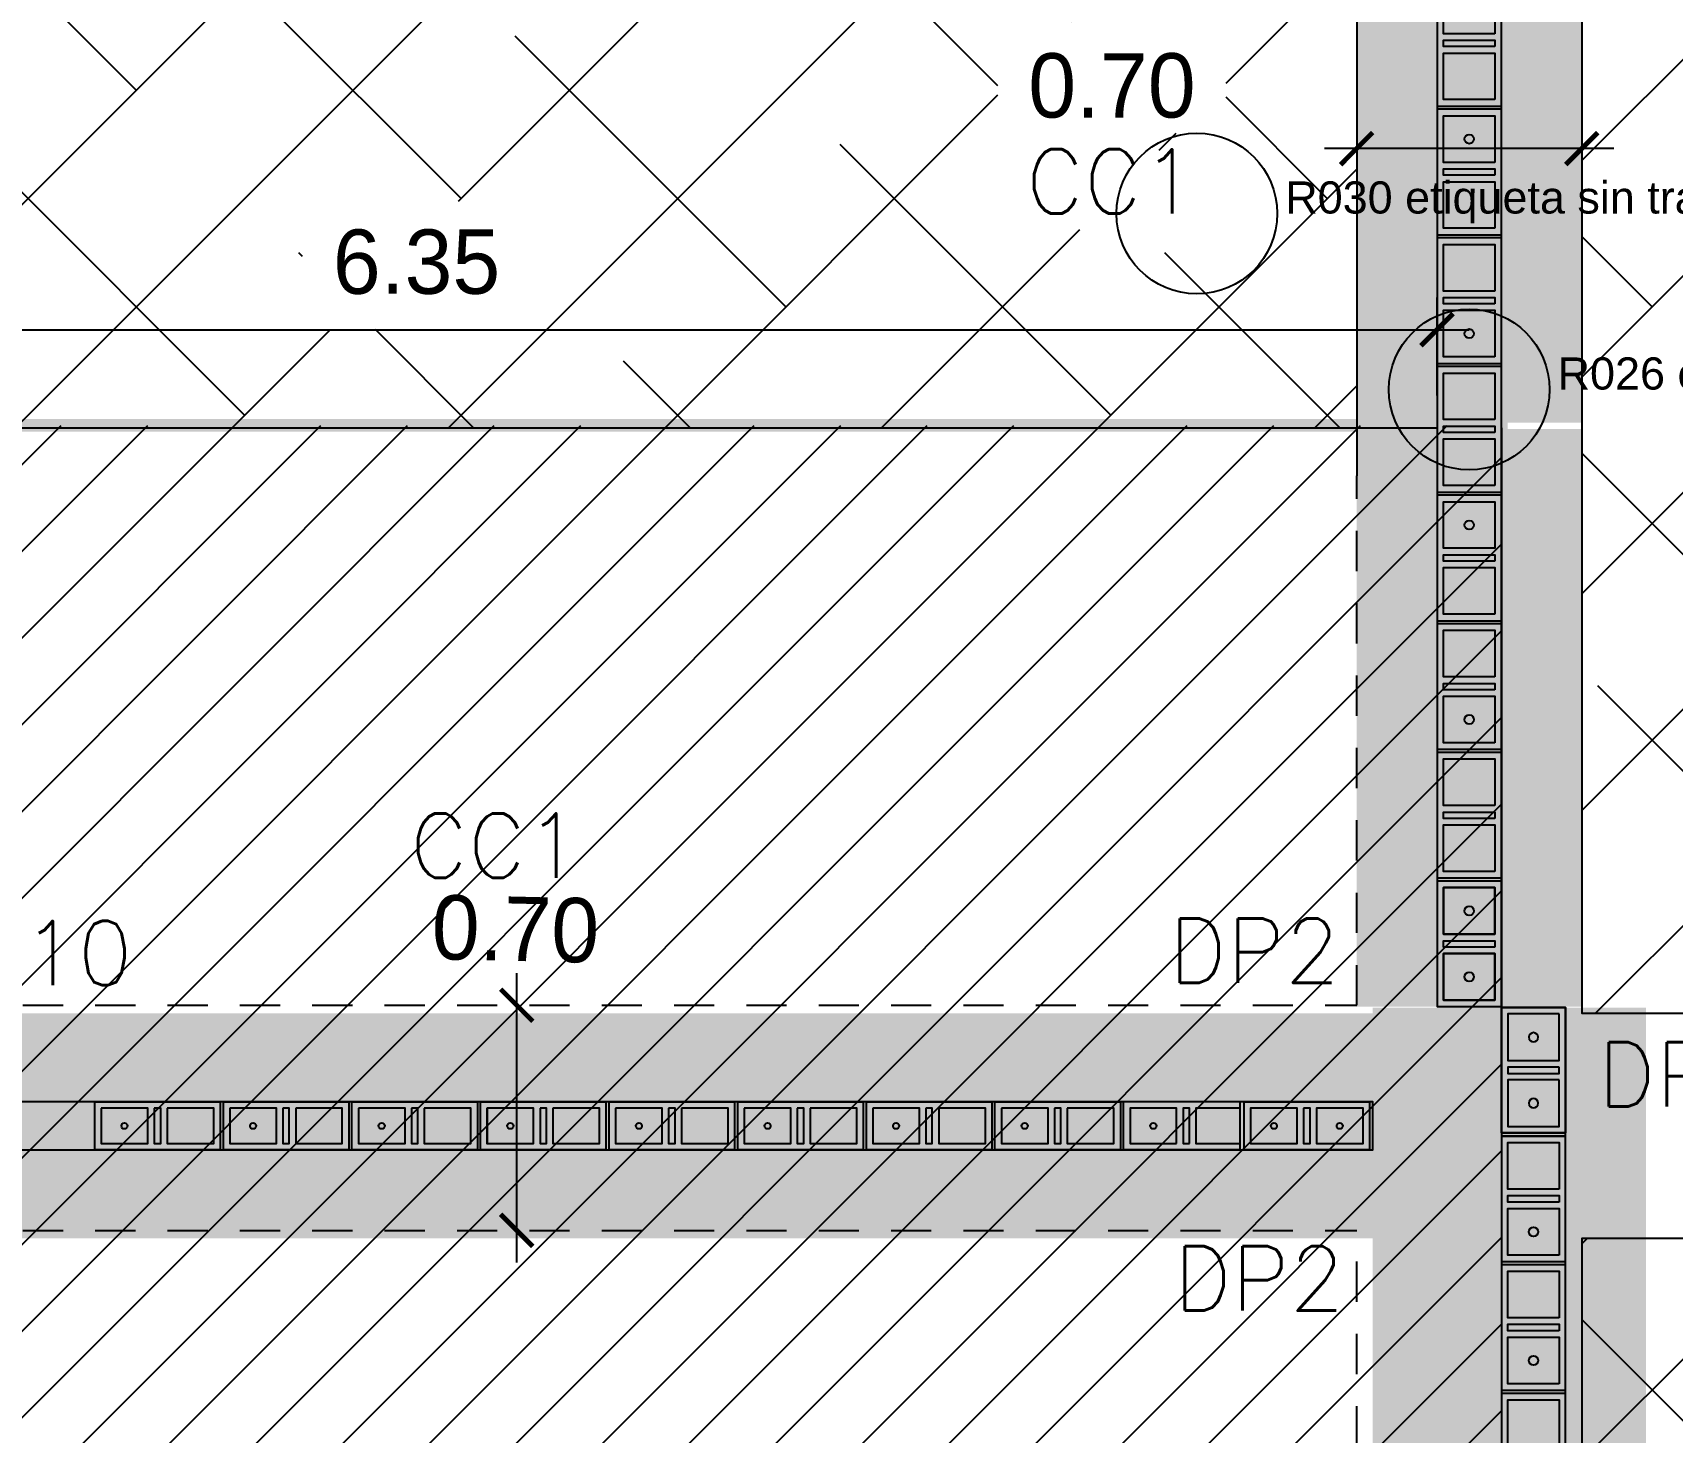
# Model space of a CAD drawing. Header units: metres. Extents: x -33.7 to 13.3, y -17.6 to 9.2.
# Drawn here: x -2.68 to 2.42, y 0.21 to 4.56 of the extents above; entities that cross this region are included whole.
import ezdxf
from ezdxf.enums import TextEntityAlignment as Align
from ezdxf.xclip import XClip

# ---------------------------------------------------------------- set-up
doc = ezdxf.new("R2010")
doc.units = ezdxf.units.M
doc.header["$XCLIPFRAME"] = 2
doc.linetypes.add('HIDDEN', pattern=[0.375, 0.25, -0.125])
for name, color, linetype in [('00', 8, 'Continuous'), ('COTAS', 1, 'Continuous'), ('Pin DP1 en Muro de 15cm', 3, 'Continuous'), ('Pin DP1 en Muro de 20cm', 3, 'Continuous'), ('Pin DP2 en Muro de 15cm', 31, 'Continuous'), ('Pin DP2 en Muro de 20cm', 32, 'Continuous'), ('REVISION', 1, 'Continuous'), ('S-cotas 001', 1, 'Continuous'), ('Zapata Z8 de 6.55 x 7.10 x 0.45 m', 34, 'Continuous')]:
    doc.layers.add(name, color=color, linetype=linetype)
for name, color, linetype, transparency in [('Cimiento corrido CC1 de 0.70 x 0.25 m', 2, 'Continuous', 0.5), ('Cimiento corrido CC1 de 0.70 x 0.25 m (dentro de zapata)', 52, 'Continuous', 0.5), ('SOT Muro de 15cm', 1, 'Continuous', 0.5), ('SOT Muro de 20cm', 1, 'Continuous', 0.5)]:
    doc.layers.add(name, color=color, linetype=linetype, transparency=transparency)
doc.styles.add('ROMANS', font='romans')
doc.styles.add('ROTULOS', font='GOTHIC.TTF')
doc.styles.get("Standard").update_dxf_attribs({"font": 'arial.ttf'})
doc.dimstyles.new('DIM_100_2', dxfattribs={"dimtxt": 0.2, "dimasz": 0.1, "dimexe": 0.1, "dimexo": 0.1, "dimgap": 0.15, "dimtad": 1, "dimdsep": 46, "dimtxsty": 'ROTULOS', "dimblk": 'ARCHTICK', "dimcen": 0.1, "dimdle": 0.1, "dimaunit": 1, "dimadec": 3, "dimazin": 3, "dimtfac": 1, "dimtix": 1, "dimtmove": 2, "dimatfit": 3, "dimldrblk": 'FLECHA', "dimfxl": 0.25, "dimtvp": 1, "dimtolj": 1, "dimlwd": -1, "dimlwe": -1})

# ---------------------------------------------------------------- blocks, each defined once
blk = doc.blocks.new('*U271')
for points in [[(-0.075, 0.4), (0.075, 0.4), (0.075, 0.01), (-0.075, 0.01)], [(0.055, 0.38), (-0.055, 0.38), (-0.055, 0.235), (0.055, 0.235)], [(0.055, 0.215), (-0.055, 0.215), (-0.055, 0.195), (0.055, 0.195)], [(0.055, 0.175), (-0.055, 0.175), (-0.055, 0.03), (0.055, 0.03)]]:
    blk.add_lwpolyline(points, close=True)
at = {"color": 251}
blk.add_lwpolyline([(-0.075, 0), (0.075, 0)], dxfattribs=at)
at = {"color": 3}
blk.add_circle((0, 0.3075), 0.00953, dxfattribs=at)
blk = doc.blocks.new('*U302')
for points in [[(-0.075, 0.4), (0.075, 0.4), (0.075, 0.01), (-0.075, 0.01)], [(0.055, 0.38), (-0.055, 0.38), (-0.055, 0.235), (0.055, 0.235)], [(0.055, 0.215), (-0.055, 0.215), (-0.055, 0.195), (0.055, 0.195)], [(0.055, 0.175), (-0.055, 0.175), (-0.055, 0.03), (0.055, 0.03)]]:
    blk.add_lwpolyline(points, close=True)
at = {"color": 251}
blk.add_lwpolyline([(-0.075, 0), (0.075, 0)], dxfattribs=at)
at = {"color": 3}
blk.add_circle((0, 0.3075), 0.00953, dxfattribs=at)
blk = doc.blocks.new('*U303')
for points in [[(-0.075, 0.4), (0.075, 0.4), (0.075, 0.01), (-0.075, 0.01)], [(0.055, 0.38), (-0.055, 0.38), (-0.055, 0.235), (0.055, 0.235)], [(0.055, 0.215), (-0.055, 0.215), (-0.055, 0.195), (0.055, 0.195)], [(0.055, 0.175), (-0.055, 0.175), (-0.055, 0.03), (0.055, 0.03)]]:
    blk.add_lwpolyline(points, close=True)
at = {"color": 251}
blk.add_lwpolyline([(-0.075, 0), (0.075, 0)], dxfattribs=at)
at = {"color": 3}
blk.add_circle((0, 0.3075), 0.00953, dxfattribs=at)
blk = doc.blocks.new('*U304')
for points in [[(-0.075, 0.4), (0.075, 0.4), (0.075, 0.01), (-0.075, 0.01)], [(0.055, 0.38), (-0.055, 0.38), (-0.055, 0.235), (0.055, 0.235)], [(0.055, 0.215), (-0.055, 0.215), (-0.055, 0.195), (0.055, 0.195)], [(0.055, 0.175), (-0.055, 0.175), (-0.055, 0.03), (0.055, 0.03)]]:
    blk.add_lwpolyline(points, close=True)
at = {"color": 251}
blk.add_lwpolyline([(-0.075, 0), (0.075, 0)], dxfattribs=at)
at = {"color": 3}
blk.add_circle((0, 0.3075), 0.00953, dxfattribs=at)
blk = doc.blocks.new('*U305')
for points in [[(-0.075, 0.4), (0.075, 0.4), (0.075, 0.01), (-0.075, 0.01)], [(0.055, 0.38), (-0.055, 0.38), (-0.055, 0.235), (0.055, 0.235)], [(0.055, 0.215), (-0.055, 0.215), (-0.055, 0.195), (0.055, 0.195)], [(0.055, 0.175), (-0.055, 0.175), (-0.055, 0.03), (0.055, 0.03)]]:
    blk.add_lwpolyline(points, close=True)
at = {"color": 251}
blk.add_lwpolyline([(-0.075, 0), (0.075, 0)], dxfattribs=at)
at = {"color": 3}
blk.add_circle((0, 0.3075), 0.00953, dxfattribs=at)
blk = doc.blocks.new('*U306')
for points in [[(-0.075, 0.4), (0.075, 0.4), (0.075, 0.01), (-0.075, 0.01)], [(0.055, 0.38), (-0.055, 0.38), (-0.055, 0.235), (0.055, 0.235)], [(0.055, 0.215), (-0.055, 0.215), (-0.055, 0.195), (0.055, 0.195)], [(0.055, 0.175), (-0.055, 0.175), (-0.055, 0.03), (0.055, 0.03)]]:
    blk.add_lwpolyline(points, close=True)
at = {"color": 251}
blk.add_lwpolyline([(-0.075, 0), (0.075, 0)], dxfattribs=at)
at = {"color": 3}
blk.add_circle((0, 0.3075), 0.00953, dxfattribs=at)
blk = doc.blocks.new('*U307')
for points in [[(-0.075, 0.4), (0.075, 0.4), (0.075, 0.01), (-0.075, 0.01)], [(0.055, 0.38), (-0.055, 0.38), (-0.055, 0.235), (0.055, 0.235)], [(0.055, 0.215), (-0.055, 0.215), (-0.055, 0.195), (0.055, 0.195)], [(0.055, 0.175), (-0.055, 0.175), (-0.055, 0.03), (0.055, 0.03)]]:
    blk.add_lwpolyline(points, close=True)
at = {"color": 251}
blk.add_lwpolyline([(-0.075, 0), (0.075, 0)], dxfattribs=at)
at = {"color": 3}
blk.add_circle((0, 0.3075), 0.00953, dxfattribs=at)
blk = doc.blocks.new('*U308')
for points in [[(-0.075, 0.4), (0.075, 0.4), (0.075, 0.01), (-0.075, 0.01)], [(0.055, 0.38), (-0.055, 0.38), (-0.055, 0.235), (0.055, 0.235)], [(0.055, 0.215), (-0.055, 0.215), (-0.055, 0.195), (0.055, 0.195)], [(0.055, 0.175), (-0.055, 0.175), (-0.055, 0.03), (0.055, 0.03)]]:
    blk.add_lwpolyline(points, close=True)
at = {"color": 251}
blk.add_lwpolyline([(-0.075, 0), (0.075, 0)], dxfattribs=at)
at = {"color": 3}
blk.add_circle((0, 0.3075), 0.00953, dxfattribs=at)
blk = doc.blocks.new('*U309')
for points in [[(-0.075, 0.4), (0.075, 0.4), (0.075, 0.01), (-0.075, 0.01)], [(0.055, 0.38), (-0.055, 0.38), (-0.055, 0.235), (0.055, 0.235)], [(0.055, 0.215), (-0.055, 0.215), (-0.055, 0.195), (0.055, 0.195)], [(0.055, 0.175), (-0.055, 0.175), (-0.055, 0.03), (0.055, 0.03)]]:
    blk.add_lwpolyline(points, close=True)
at = {"color": 251}
blk.add_lwpolyline([(-0.075, 0), (0.075, 0)], dxfattribs=at)
at = {"color": 3}
for centre in [(0, 0.3075), (0, 0.1025)]:
    blk.add_circle(centre, 0.00953, dxfattribs=at)
blk = doc.blocks.new('*U310')
for points in [[(-0.075, 0.4), (0.075, 0.4), (0.075, 0.01), (-0.075, 0.01)], [(0.055, 0.38), (-0.055, 0.38), (-0.055, 0.235), (0.055, 0.235)], [(0.055, 0.215), (-0.055, 0.215), (-0.055, 0.195), (0.055, 0.195)], [(0.055, 0.175), (-0.055, 0.175), (-0.055, 0.03), (0.055, 0.03)]]:
    blk.add_lwpolyline(points, close=True)
at = {"color": 251}
blk.add_lwpolyline([(-0.075, 0), (0.075, 0)], dxfattribs=at)
at = {"color": 3}
blk.add_circle((0, 0.1025), 0.00953, dxfattribs=at)
blk = doc.blocks.new('_ArchTick')
at = {"color": 0, "linetype": 'ByBlock', "lineweight": -2, "const_width": 0.15}
blk.add_lwpolyline([(-0.5, -0.5), (0.5, 0.5)], dxfattribs=at)
blk = doc.blocks.new('*D436')
at = {"layer": 'COTAS'}
for p, q in [((1.439, 4.2971), (1.439, 4.2971)), ((2.139, 4.2971), (2.139, 4.2971)), ((2.239, 4.1971), (1.339, 4.1971))]:
    blk.add_line(p, q, dxfattribs=at)
at = {"layer": 'Defpoints', "color": 0}
for p in [(1.439, 4.1971), (1.439, 4.1971), (2.139, 4.1971)]:
    blk.add_point(p, dxfattribs=at)
at = {"layer": 'COTAS', "linetype": 'ByBlock', "xscale": 0.1, "yscale": 0.1, "zscale": 0.1}
for p, rotation in [((1.439, 4.1971), 180.0000002644913), ((2.139, 4.1971), 2.644913779798768e-07)]:
    blk.add_blockref('_ArchTick', p, dxfattribs=dict(at, rotation=rotation))
at = {"layer": 'COTAS', "color": 1, "insert": (0.6778, 4.3921), "char_height": 0.2, "attachment_point": 5, "rotation": 0, "style": 'ROTULOS'}
blk.add_mtext('\\A1;0.70', dxfattribs=at)
blk = doc.blocks.new('FLECHA')
h = blk.add_hatch(color=256)
edge = h.paths.add_edge_path()
edge.add_line((-0.76, -0.716), (-0.346, 0))
edge.add_line((-0.346, 0), (-0.76, 0.716))
edge.add_arc((-0.63, 0.791), 0.15, 30, 210, ccw=False)
edge.add_line((-0.5, 0.866), (0, 0))
edge.add_line((0, 0), (-0.5, -0.866))
edge.add_arc((-0.63, -0.791), 0.15, 150, 330, ccw=False)
blk.add_line((-0.346, 0), (-1.83, 0))
blk.add_lwpolyline([(-0.76, -0.716), (-0.346, 0), (-0.76, 0.716, -1), (-0.5, 0.866), (0, 0), (-0.5, -0.866, -1)], format="xyb", close=True)
blk = doc.blocks.new('*D437')
at = {"layer": 'Defpoints', "color": 0}
for p in [(-1.1735, 1.5334), (-1.1735, 1.5334), (-1.1735, 0.8334)]:
    blk.add_point(p, dxfattribs=at)
at = {"layer": 'S-cotas 001'}
for p, q in [((-1.1735, 0.7334), (-1.1735, 1.6334)), ((-1.0735, 1.5334), (-1.0735, 1.5334)), ((-1.0735, 0.8334), (-1.0735, 0.8334))]:
    blk.add_line(p, q, dxfattribs=at)
at = {"layer": 'S-cotas 001', "linetype": 'ByBlock', "xscale": 0.1, "yscale": 0.1, "zscale": 0.1}
for p, rotation in [((-1.1735, 1.5334), 90), ((-1.1735, 0.8334), 270)]:
    blk.add_blockref('_ArchTick', p, dxfattribs=dict(at, rotation=rotation))
at = {"layer": 'S-cotas 001', "color": 1, "insert": (-1.1774, 1.7698), "char_height": 0.2, "attachment_point": 5, "rotation": 358.7095, "style": 'ROTULOS'}
blk.add_mtext('\\A1;0.70', dxfattribs=at)
blk = doc.blocks.new('*D446')
at = {"layer": 'COTAS'}
for p, q in [((-4.6593, 3.4291), (-4.6593, 3.734)), ((1.689, 3.4291), (1.689, 3.734)), ((-4.7593, 3.634), (1.789, 3.634))]:
    blk.add_line(p, q, dxfattribs=at)
at = {"layer": 'Defpoints', "color": 0}
for p in [(1.689, 3.634), (-4.6593, 3.3291), (1.689, 3.3291)]:
    blk.add_point(p, dxfattribs=at)
at = {"layer": 'COTAS', "linetype": 'ByBlock', "xscale": 0.1, "yscale": 0.1, "zscale": 0.1}
for p, rotation in [((-4.6593, 3.634), 179.9999997109854), ((1.689, 3.634), 359.9999997109854)]:
    blk.add_blockref('_ArchTick', p, dxfattribs=dict(at, rotation=rotation))
at = {"layer": 'COTAS', "color": 1, "insert": (-1.4852, 3.8441), "char_height": 0.2, "attachment_point": 5, "rotation": 360, "style": 'ROTULOS'}
blk.add_mtext('\\A1;6.35', dxfattribs=at)
blk = doc.blocks.new('*U471')
at = {"color": 251}
blk.add_lwpolyline([(135.5512, -9.5275), (135.7512, -9.5275)], dxfattribs=at)
for points in [[(135.5512, -9.9275), (135.7512, -9.9275), (135.7512, -9.5375), (135.5512, -9.5375)], [(135.7312, -9.7025), (135.5712, -9.7025), (135.5712, -9.5575), (135.7312, -9.5575)], [(135.7312, -9.7425), (135.5712, -9.7425), (135.5712, -9.7225), (135.7312, -9.7225)], [(135.7312, -9.9075), (135.5712, -9.9075), (135.5712, -9.7625), (135.7312, -9.7625)]]:
    blk.add_lwpolyline(points, close=True)
at = {"color": 3}
for centre in [(135.6512, -9.63), (135.6512, -9.835)]:
    blk.add_circle(centre, 0.0144, dxfattribs=at)
blk = doc.blocks.new('*U473')
at = {"color": 251}
blk.add_lwpolyline([(135.5512, -9.5275), (135.7512, -9.5275)], dxfattribs=at)
for points in [[(135.5512, -9.9275), (135.7512, -9.9275), (135.7512, -9.5375), (135.5512, -9.5375)], [(135.7312, -9.7025), (135.5712, -9.7025), (135.5712, -9.5575), (135.7312, -9.5575)], [(135.7312, -9.7425), (135.5712, -9.7425), (135.5712, -9.7225), (135.7312, -9.7225)], [(135.7312, -9.9075), (135.5712, -9.9075), (135.5712, -9.7625), (135.7312, -9.7625)]]:
    blk.add_lwpolyline(points, close=True)
at = {"color": 3}
for centre in [(135.6512, -9.63), (135.6512, -9.835)]:
    blk.add_circle(centre, 0.0144, dxfattribs=at)
blk = doc.blocks.new('*U474')
at = {"color": 251}
blk.add_lwpolyline([(135.5512, -9.5275), (135.7512, -9.5275)], dxfattribs=at)
for points in [[(135.5512, -9.9275), (135.7512, -9.9275), (135.7512, -9.5375), (135.5512, -9.5375)], [(135.7312, -9.7025), (135.5712, -9.7025), (135.5712, -9.5575), (135.7312, -9.5575)], [(135.7312, -9.7425), (135.5712, -9.7425), (135.5712, -9.7225), (135.7312, -9.7225)], [(135.7312, -9.9075), (135.5712, -9.9075), (135.5712, -9.7625), (135.7312, -9.7625)]]:
    blk.add_lwpolyline(points, close=True)
blk = doc.blocks.new('*U475')
at = {"color": 251}
blk.add_lwpolyline([(135.5512, -9.5275), (135.7512, -9.5275)], dxfattribs=at)
for points in [[(135.5512, -9.9275), (135.7512, -9.9275), (135.7512, -9.5375), (135.5512, -9.5375)], [(135.7312, -9.7025), (135.5712, -9.7025), (135.5712, -9.5575), (135.7312, -9.5575)], [(135.7312, -9.7425), (135.5712, -9.7425), (135.5712, -9.7225), (135.7312, -9.7225)], [(135.7312, -9.9075), (135.5712, -9.9075), (135.5712, -9.7625), (135.7312, -9.7625)]]:
    blk.add_lwpolyline(points, close=True)
at = {"color": 3}
blk.add_circle((135.6512, -9.835), 0.0144, dxfattribs=at)
blk = doc.blocks.new('*U476')
at = {"color": 251}
blk.add_lwpolyline([(135.5512, -9.5275), (135.7512, -9.5275)], dxfattribs=at)
for points in [[(135.5512, -9.9275), (135.7512, -9.9275), (135.7512, -9.5375), (135.5512, -9.5375)], [(135.7312, -9.7025), (135.5712, -9.7025), (135.5712, -9.5575), (135.7312, -9.5575)], [(135.7312, -9.7425), (135.5712, -9.7425), (135.5712, -9.7225), (135.7312, -9.7225)], [(135.7312, -9.9075), (135.5712, -9.9075), (135.5712, -9.7625), (135.7312, -9.7625)]]:
    blk.add_lwpolyline(points, close=True)
at = {"color": 3}
blk.add_circle((135.6512, -9.63), 0.0144, dxfattribs=at)
blk = doc.blocks.new('*U477')
at = {"color": 251}
blk.add_lwpolyline([(135.5512, -9.5275), (135.7512, -9.5275)], dxfattribs=at)
for points in [[(135.5512, -9.9275), (135.7512, -9.9275), (135.7512, -9.5375), (135.5512, -9.5375)], [(135.7312, -9.7025), (135.5712, -9.7025), (135.5712, -9.5575), (135.7312, -9.5575)], [(135.7312, -9.7425), (135.5712, -9.7425), (135.5712, -9.7225), (135.7312, -9.7225)], [(135.7312, -9.9075), (135.5712, -9.9075), (135.5712, -9.7625), (135.7312, -9.7625)]]:
    blk.add_lwpolyline(points, close=True)
blk = doc.blocks.new('*U478')
at = {"color": 251}
blk.add_lwpolyline([(135.5512, -9.5275), (135.7512, -9.5275)], dxfattribs=at)
for points in [[(135.5512, -9.9275), (135.7512, -9.9275), (135.7512, -9.5375), (135.5512, -9.5375)], [(135.7312, -9.7025), (135.5712, -9.7025), (135.5712, -9.5575), (135.7312, -9.5575)], [(135.7312, -9.7425), (135.5712, -9.7425), (135.5712, -9.7225), (135.7312, -9.7225)], [(135.7312, -9.9075), (135.5712, -9.9075), (135.5712, -9.7625), (135.7312, -9.7625)]]:
    blk.add_lwpolyline(points, close=True)
at = {"color": 3}
blk.add_circle((135.6512, -9.835), 0.0144, dxfattribs=at)
blk = doc.blocks.new('*U479')
at = {"color": 251}
blk.add_lwpolyline([(135.5512, -9.5275), (135.7512, -9.5275)], dxfattribs=at)
for points in [[(135.5512, -9.9275), (135.7512, -9.9275), (135.7512, -9.5375), (135.5512, -9.5375)], [(135.7312, -9.7025), (135.5712, -9.7025), (135.5712, -9.5575), (135.7312, -9.5575)], [(135.7312, -9.7425), (135.5712, -9.7425), (135.5712, -9.7225), (135.7312, -9.7225)], [(135.7312, -9.9075), (135.5712, -9.9075), (135.5712, -9.7625), (135.7312, -9.7625)]]:
    blk.add_lwpolyline(points, close=True)
at = {"color": 3}
blk.add_circle((135.6512, -9.63), 0.0144, dxfattribs=at)
blk = doc.blocks.new('*U480')
at = {"color": 251}
blk.add_lwpolyline([(135.5512, -9.5275), (135.7512, -9.5275)], dxfattribs=at)
for points in [[(135.5512, -9.9275), (135.7512, -9.9275), (135.7512, -9.5375), (135.5512, -9.5375)], [(135.7312, -9.7025), (135.5712, -9.7025), (135.5712, -9.5575), (135.7312, -9.5575)], [(135.7312, -9.7425), (135.5712, -9.7425), (135.5712, -9.7225), (135.7312, -9.7225)], [(135.7312, -9.9075), (135.5712, -9.9075), (135.5712, -9.7625), (135.7312, -9.7625)]]:
    blk.add_lwpolyline(points, close=True)
blk = doc.blocks.new('*U470')
at = {"color": 251}
blk.add_lwpolyline([(135.5512, -9.5275), (135.7512, -9.5275)], dxfattribs=at)
for points in [[(135.5512, -9.9275), (135.7512, -9.9275), (135.7512, -9.5375), (135.5512, -9.5375)], [(135.7312, -9.7025), (135.5712, -9.7025), (135.5712, -9.5575), (135.7312, -9.5575)], [(135.7312, -9.7425), (135.5712, -9.7425), (135.5712, -9.7225), (135.7312, -9.7225)], [(135.7312, -9.9075), (135.5712, -9.9075), (135.5712, -9.7625), (135.7312, -9.7625)]]:
    blk.add_lwpolyline(points, close=True)
at = {"color": 3}
blk.add_circle((135.6512, -9.835), 0.0144, dxfattribs=at)
blk = doc.blocks.new('*U561')
at = {"color": 251}
blk.add_lwpolyline([(135.5512, -9.5275), (135.7512, -9.5275)], dxfattribs=at)
for points in [[(135.5512, -9.9275), (135.7512, -9.9275), (135.7512, -9.5375), (135.5512, -9.5375)], [(135.7312, -9.7025), (135.5712, -9.7025), (135.5712, -9.5575), (135.7312, -9.5575)], [(135.7312, -9.7425), (135.5712, -9.7425), (135.5712, -9.7225), (135.7312, -9.7225)], [(135.7312, -9.9075), (135.5712, -9.9075), (135.5712, -9.7625), (135.7312, -9.7625)]]:
    blk.add_lwpolyline(points, close=True)
at = {"color": 3}
blk.add_circle((135.6512, -9.835), 0.0144, dxfattribs=at)
blk = doc.blocks.new('*U560')
at = {"color": 251}
blk.add_lwpolyline([(135.5512, -9.5275), (135.7512, -9.5275)], dxfattribs=at)
for points in [[(135.5512, -9.9275), (135.7512, -9.9275), (135.7512, -9.5375), (135.5512, -9.5375)], [(135.7312, -9.7025), (135.5712, -9.7025), (135.5712, -9.5575), (135.7312, -9.5575)], [(135.7312, -9.7425), (135.5712, -9.7425), (135.5712, -9.7225), (135.7312, -9.7225)], [(135.7312, -9.9075), (135.5712, -9.9075), (135.5712, -9.7625), (135.7312, -9.7625)]]:
    blk.add_lwpolyline(points, close=True)
at = {"color": 3}
blk.add_circle((135.6512, -9.835), 0.0144, dxfattribs=at)
blk = doc.blocks.new('Pin DP1 en Muro de 15cm')
at = {"layer": 'Pin DP1 en Muro de 15cm'}
blk.add_hatch(color=256, dxfattribs=at).paths.add_polyline_path([(-33.1232, -13.3707), (-33.1497, -13.4775), (-33.0089, -13.5124), (-32.9825, -13.4056)])
blk.add_lwpolyline([(-33.1232, -13.3707), (-33.1497, -13.4775), (-33.0089, -13.5124), (-32.9825, -13.4056)], close=True, dxfattribs=at)
blk = doc.blocks.new('Pin DP1 en Muro de 20cm')
at = {"layer": 'Pin DP1 en Muro de 20cm'}
blk.add_hatch(color=256, dxfattribs=at).paths.add_polyline_path([(-20.0705, -1.676), (-20.1591, -1.8092), (-20.2799, -1.729), (-20.1913, -1.5957)])
blk.add_lwpolyline([(-20.0705, -1.676), (-20.1591, -1.8092), (-20.2799, -1.729), (-20.1913, -1.5957)], close=True, dxfattribs=at)
blk = doc.blocks.new('Pin DP2 en Muro de 15cm')
at = {"layer": 'Pin DP2 en Muro de 15cm'}
for points in [[(-25.6603, -7.5628), (-25.6867, -7.6695), (-25.546, -7.7044), (-25.5195, -7.5977)], [(-25.4613, -7.6121), (-25.4878, -7.7189), (-25.347, -7.7537), (-25.3205, -7.647)]]:
    blk.add_hatch(color=256, dxfattribs=at).paths.add_polyline_path(points)
for points in [[(-25.6603, -7.5628), (-25.6867, -7.6695), (-25.546, -7.7044), (-25.5195, -7.5977)], [(-25.4613, -7.6121), (-25.4878, -7.7189), (-25.347, -7.7537), (-25.3205, -7.647)]]:
    blk.add_lwpolyline(points, close=True, dxfattribs=at)
blk = doc.blocks.new('Pin DP2 en Muro de 15cm v2')
at = {"layer": 'Pin DP2 en Muro de 15cm'}
blk.add_hatch(color=256, dxfattribs=at).paths.add_polyline_path([(-10.031, 1.1034), (-10.031, 1.2134), (-10.176, 1.2134), (-10.176, 1.1034)])
blk.add_lwpolyline([(-10.031, 1.1034), (-10.031, 1.2134), (-10.176, 1.2134), (-10.176, 1.1034)], close=True, dxfattribs=at)
blk = doc.blocks.new('Pin DP2 en Muro de 20cm')
at = {"layer": 'Pin DP2 en Muro de 20cm'}
for points in [[(2.069, 1.5064), (1.909, 1.5064), (1.909, 1.3614), (2.069, 1.3614)], [(2.069, 1.3014), (1.909, 1.3014), (1.909, 1.1564), (2.069, 1.1564)]]:
    blk.add_hatch(color=256, dxfattribs=at).paths.add_polyline_path(points)
for points in [[(2.069, 1.5064), (1.909, 1.5064), (1.909, 1.3614), (2.069, 1.3614)], [(2.069, 1.3014), (1.909, 1.3014), (1.909, 1.1564), (2.069, 1.1564)]]:
    blk.add_lwpolyline(points, close=True, dxfattribs=at)
blk = doc.blocks.new('Zapata Z8 de 6.55 x 7.10 x 0.45 m')
at = {"layer": 'Zapata Z8 de 6.55 x 7.10 x 0.45 m'}
h = blk.add_hatch(dxfattribs=at)
h.set_pattern_fill('ANSI31', color=256, scale=0.06, style=0)
h.paths.add_polyline_path([(-3.275, -3.55), (3.275, -3.55), (3.275, 3.55), (-3.275, 3.55)])
at = {"layer": 'Zapata Z8 de 6.55 x 7.10 x 0.45 m', "const_width": 0.04}
blk.add_lwpolyline([(-3.275, -3.55), (3.275, -3.55), (3.275, 3.55), (-3.275, 3.55)], close=True, dxfattribs=at)
blk = doc.blocks.new('xMuro 15')
blk.add_hatch(color=256).paths.add_polyline_path([(0, -0.075), (1, -0.075), (1, 0.075), (0, 0.075)])
blk.add_lwpolyline([(0, -0.075), (1, -0.075), (1, 0.075), (0, 0.075)], close=True)
at = {"color": 250, "flags": 1}
for tag, p in [('ID', (0, -0.175)), ('TIPO', (0, -0.275)), ('ESPESOR', (0, -0.375)), ('LARGO', (0, -0.475)), ('ALTO', (0, -0.575)), ('AREA', (0, -0.675))]:
    blk.add_attdef(tag, p, '', height=0.08, dxfattribs=at)
blk = doc.blocks.new('xMuro 20')
blk.add_hatch(color=256).paths.add_polyline_path([(0, -0.1), (1, -0.1), (1, 0.1), (0, 0.1)])
blk.add_lwpolyline([(0, -0.1), (1, -0.1), (1, 0.1), (0, 0.1)], close=True)
at = {"color": 250, "flags": 1}
for tag, p in [('ID', (0, -0.2)), ('TIPO', (0, -0.3)), ('ESPESOR', (0, -0.4)), ('LARGO', (0, -0.5)), ('ALTO', (0, -0.6)), ('AREA', (0, -0.7))]:
    blk.add_attdef(tag, p, '', height=0.08, dxfattribs=at)

msp = doc.modelspace()

# ---------------------------------------------------------------- hatches: boundary and pattern name
at = {"layer": '00'}
h = msp.add_hatch(dxfattribs=at)
h.set_pattern_fill('ANSI38', color=256, scale=0.15)
h.paths.add_polyline_path([(-4.6593, 0.8334), (-8.386, 0.8334), (-8.386, -0.2387), (-4.6593, -0.2387)])
h.paths.add_polyline_path([(-5.3507, 0.0369), (-4.7173, 0.0369), (-4.7173, -0.2631), (-5.3507, -0.2631)])
h.paths.add_polyline_path([(-8.1834, 0.8535), (-7.731, 0.8535), (-7.731, 0.5535), (-8.1834, 0.5535)])
h.paths.add_polyline_path([(-9.586, 0.8334), (-9.586, -0.2387), (-8.386, -0.2387), (-8.386, 0.8334)])
h.paths.add_polyline_path([(-8.386, 6.3702), (-8.386, 1.5334), (-4.6593, 1.5334), (-4.6593, 3.3291), (-2.586, 3.3291), (-2.586, 6.3702)])
h.paths.add_polyline_path([(-11.086, 6.3702), (-11.086, 2.9834), (-9.586, 2.9834), (-9.586, 1.5334), (-8.386, 1.5334), (-8.386, 6.3702)])
h.paths.add_polyline_path([(-9.5393, 1.8241), (-8.9155, 1.8241), (-8.9155, 1.5241), (-9.5393, 1.5241)])
h.paths.add_polyline_path([(-8.386, 6.3702), (-8.386, 7.7363), (-8.8848, 7.7363), (-9.2848, 7.7363), (-9.6848, 7.7363), (-10.0848, 7.7363), (-10.4848, 7.7363), (-10.611, 7.7363), (-10.8848, 7.7362), (-11.086, 7.7362), (-11.086, 6.3702)])
h.paths.add_polyline_path([(-3.182, 7.8863), (-3.182, 7.8663), (-3.182, 7.8364), (-3.182, 7.7563), (-3.182, 7.7363), (-3.372, 7.7363), (-3.372, 7.8364), (-3.7597, 7.8364), (-3.7597, 7.7363), (-3.986, 7.7363), (-3.986, 6.7363), (-4.686, 6.7363), (-4.686, 7.7363), (-4.9222, 7.7363), (-5.1122, 7.7363), (-5.3598, 7.7363), (-5.7598, 7.7363), (-6.1598, 7.7363), (-6.5598, 7.7363), (-6.9598, 7.7363), (-7.3598, 7.7363), (-7.586, 7.7362), (-7.586, 6.7363), (-8.286, 6.7363), (-8.286, 7.7363), (-8.386, 7.7363), (-8.386, 6.3702), (-2.586, 6.3702), (-2.586, 6.7363), (-2.936, 6.7363), (-2.936, 7.7363), (-3.172, 7.7363), (-3.172, 7.8364), (-3.172, 7.8863)], is_closed=False)
h.paths.add_polyline_path([(-2.586, 3.3291), (1.439, 3.3291), (1.439, 4.9451), (-2.011, 4.9451), (-2.011, 6.3702), (-2.586, 6.3702)])
h.paths.add_polyline_path([(-2.011, 7.7363), (-2.236, 7.7363), (-2.236, 6.7363), (-2.586, 6.7363), (-2.586, 6.3702), (-2.011, 6.3702)])
h.paths.add_polyline_path([(4.6574, 4.9302), (3.9462, 5.2268), (4.0571, 5.4926), (2.139, 6.2926), (2.139, 1.5084), (3.2303, 1.5084)])
h.paths.add_polyline_path([(10.1144, 2.8169), (9.7724, 2.9595), (9.9071, 3.2826), (6.4461, 4.726), (6.2536, 4.2645), (5.3035, 4.6608), (3.9158, 1.3334), (9.4957, 1.3334), (9.7777, 2.0095)])
h.paths.add_polyline_path([(8.7205, 1.6505), (9.3407, 1.3935), (9.1876, 1.024), (8.5673, 1.281)])
h.paths.add_polyline_path([(9.4957, 1.3334), (3.9158, 1.3334), (3.6968, 0.8084), (2.139, 0.8084), (2.139, -2.6637), (7.8287, -2.6637)])
h.paths.add_polyline_path([(7.0302, -2.4025), (7.6504, -2.6595), (7.4973, -3.029), (6.877, -2.772)])
h.paths.add_polyline_path([(8.6568, 1.3446), (9.1961, 1.0926), (9.0691, 0.8208), (8.5298, 1.0728)])
h.paths.add_polyline_path([(7.453, -3.5646), (7.8287, -2.6637), (2.139, -2.6637), (2.139, -3.1747), (3.0741, -3.5646)])
h.paths.add_polyline_path([(3.0741, -3.5646), (6.4622, -4.9777), (6.5969, -4.6546), (6.9389, -4.7973), (7.453, -3.5646)])
h.paths.add_polyline_path([(-5.3882, -2.6637), (-5.3882, -0.9387), (-8.0538, -0.9387), (-8.0538, -2.6637)])
h.paths.add_polyline_path([(-6.0368, -2.5157), (-5.5845, -2.5157), (-5.5845, -2.8157), (-6.0368, -2.8157)])
h.paths.add_polyline_path([(-11.386, -3.8953), (-11.386, -2.6637), (-11.386, -0.3166), (-12.886, -0.3166), (-12.886, 0.5401), (-15.8572, -0.7944), (-17.5814, -3.3881), (-14.0719, -5.7717), (-13.5557, -4.9952), (-12.557, -5.6591)])
h.paths.add_polyline_path([(-15.8572, -0.7944), (-17.6054, -1.5796), (-17.4593, -1.6767), (-18.2811, -2.9129), (-17.5814, -3.3881)])
h.paths.add_polyline_path([(-12.886, 1.3334), (-12.886, 2.4194), (-15.3829, 4.7202), (-17.9279, 4.7202), (-20.7334, 0.4997), (-17.9006, -1.3833), (-15.5456, -0.3256), (-14.4428, 1.3334)])
h.paths.add_polyline_path([(-11.786, 2.9834), (-12.886, 2.9834), (-12.886, 2.8274), (-15.36, 5.107), (-15.36, 5.5139), (-11.786, 5.5139), (-11.786, 2.9834)])
h.paths.add_polyline_path([(-23.2556, 0.1331), (-23.1743, 0.079), (-22.2323, 1.4961), (-20.9832, 0.6658), (-18.2881, 4.7202), (-18.66, 4.7202), (-18.66, 7.0363)])
h.paths.add_polyline_path([(-15.36, 7.0363), (-15.36, 6.3702), (-11.786, 6.3702), (-11.786, 7.0363)])
h.paths.add_polyline_path([(-14.9493, 6.5059), (-14.4969, 6.5059), (-14.4969, 6.2059), (-14.9493, 6.2059)])
h.paths.add_polyline_path([(-13.402, 7.054), (-12.7307, 7.0389), (-12.7397, 6.639), (-13.411, 6.6541)])
h.paths.add_polyline_path([(-11.736, 6.2139), (-11.736, 6.3702), (-15.36, 6.3702), (-15.36, 6.2139)])
h.paths.add_polyline_path([(-22.706, -7.3169), (-22.4748, -6.3262), (-20.6318, -6.7465), (-19.9949, -3.9537), (-22.5603, -2.2485), (-24.2496, -4.7898), (-23.3334, -5.3988), (-24.0254, -6.4398)])
h.paths.add_polyline_path([(-25.7636, -7.053), (-25.6242, -7.0875), (-25.9129, -8.2523), (-23.5743, -8.8319), (-23.4877, -8.4824), (-23.4397, -8.2471), (-23.8182, -8.1533), (-24.2016, -8.0582), (-24.5899, -7.962), (-24.9781, -7.8658), (-25.3664, -7.7696), (-25.7449, -7.6757), (-25.7088, -7.5301), (-25.3206, -7.6264), (-24.9323, -7.7226), (-24.5441, -7.8188), (-24.1558, -7.9151), (-23.7821, -8.0077), (-23.3939, -8.1039), (-23.2483, -8.14), (-23.3445, -8.5282), (-23.4287, -8.868), (-23.0877, -8.9525), (-22.706, -7.3169), (-24.0254, -6.4398), (-24.7173, -7.4808), (-25.6392, -6.868)])
h.paths.add_polyline_path([(-19.3284, -9.3819), (-18.7609, -9.7591), (-16.3508, -6.1334), (-13.937, -7.7379), (-13.7738, -7.492), (-14.7736, -6.8274), (-14.238, -6.0216), (-17.7475, -3.638), (-19.9216, -6.9085), (-18.797, -7.165)])
h.paths.add_polyline_path([(-19.7546, -10.8089), (-19.5492, -10.945), (-18.927, -10.009), (-19.4029, -9.6926), (-19.6751, -10.8286)])
h.paths.add_polyline_path([(-18.6973, -16.0499), (-18.2664, -14.311), (-20.7079, -12.6881), (-19.7152, -11.1948), (-20.6224, -10.5938), (-20.8884, -10.5278), (-21.2767, -10.4316), (-21.6649, -10.3354), (-22.0532, -10.2391), (-22.124, -10.2216), (-24.9656, -14.4963)])
h.paths.add_polyline_path([(-24.9656, -14.4963), (-22.124, -10.2216), (-22.4414, -10.1429), (-22.8297, -10.0467), (-23.218, -9.9505), (-23.6062, -9.8542), (-23.9945, -9.758), (-24.3827, -9.6618), (-24.771, -9.5655), (-25.1592, -9.4693), (-25.5475, -9.3731), (-25.9357, -9.2769), (-26.1534, -9.2229), (-26.324, -9.1806), (-26.7122, -9.0844), (-27.1005, -8.9882), (-27.2036, -8.9626), (-30.0452, -13.2373), (-25.6764, -14.3201)])
h.paths.add_polyline_path([(-22.1972, -9.4099), (-21.5063, -9.5712), (-21.5972, -9.9607), (-22.2881, -9.7994)])
h.paths.add_polyline_path([(-27.2036, -8.9626), (-27.4887, -8.8919), (-27.877, -8.7957), (-28.2652, -8.6995), (-28.2888, -8.6936), (-28.6535, -8.6032), (-29.032, -8.5094), (-29.1026, -8.4919), (-31.9442, -12.7666), (-30.0452, -13.2373)])
h.paths.add_polyline_path([(-29.6289, -8.3615), (-29.6974, -8.3445), (-29.733, -8.3357), (-30.0423, -8.259), (-33.4182, -12.4013), (-31.9442, -12.7666), (-29.1026, -8.4919), (-29.2503, -8.4553)])
h.paths.add_polyline_path([(-27.3143, -6.1019), (-26.9261, -6.1982), (-26.5378, -6.2944), (-26.4809, -6.3085), (-26.7993, -6.0969), (-26.1073, -5.0559), (-26.5251, -4.7781), (-27.3934, -6.0824), (-27.3241, -6.0995)], is_closed=False)
h.paths.add_polyline_path([(-26.1838, -6.5367), (-26.1924, -6.5713), (-26.338, -6.5352), (-26.3294, -6.5006), (-26.5836, -6.4376), (-26.9719, -6.3414), (-27.3601, -6.2451), (-27.4817, -6.215), (-27.7172, -6.5687), (-26.0735, -6.9761), (-25.889, -6.702), (-26.1102, -6.5549)])
h.paths.add_polyline_path([(-27.7888, -6.6763), (-28.4237, -7.6299), (-28.0482, -7.723)])
h.paths.add_polyline_path([(-23.1743, 0.079), (-23.2556, 0.1331), (-26.5251, -4.7781), (-26.1073, -5.0559), (-25.4153, -4.0149), (-24.4994, -4.6237), (-22.8101, -2.0824), (-24.0592, -1.2521)])
h.paths.add_polyline_path([(-14.4428, 1.3334), (-15.5456, -0.3256), (-12.886, 0.8689), (-12.886, 1.3334)])
h.paths.add_polyline_path([(-11.0382, -0.4636), (-11.0382, -0.3166), (-11.386, -0.3166), (-11.386, -2.6637), (-11.3538, -2.6637), (-11.3538, -0.4636)])
h.paths.add_polyline_path([(-19.9216, -6.9085), (-17.7475, -3.638), (-18.4471, -3.1628), (-19.2861, -4.4249), (-19.7277, -4.1314), (-20.3393, -6.8132)])
h.paths.add_polyline_path([(2.1518, -2.8988), (2.7756, -2.8988), (2.7756, -3.1988), (2.1518, -3.1988)])
h.paths.add_polyline_path([(-20.7446, -3.7304), (-20.0476, -3.8632), (-20.1225, -4.2561), (-20.8195, -4.1233)])
h.paths.add_polyline_path([(-25.755, -7.6631), (-25.1515, -7.8209), (-25.2273, -8.1111), (-25.8309, -7.9534)])
h.paths.add_polyline_path([(-19.2987, -9.1554), (-19.0535, -8.8097), (-18.8088, -8.9833), (-19.054, -9.329)])
h.paths.add_polyline_path([(-20.9886, -10.5251), (-20.5588, -10.6317), (-20.631, -10.9229), (-21.0608, -10.8163)])
h.paths.add_polyline_path([(-25.441, -14.4093), (-25.2795, -13.7576), (-24.8912, -13.8538), (-25.0527, -14.5055)])
h.paths.add_polyline_path([(-25.6505, -14.3528), (-25.5225, -13.7715), (-25.2295, -13.8361), (-25.3575, -14.4174)])
h.paths.add_polyline_path([(-19.8576, -6.0936), (-19.4643, -5.503), (-19.1314, -5.7247), (-19.5246, -6.3153)])
h.paths.add_polyline_path([(-2.011, 6.6254), (-2.0963, 6.6254), (-2.0963, 6.9254), (-2.011, 6.9254)], flags=16)
h.paths.add_polyline_path([(-2.011, 6.8147), (-2.1595, 6.8147), (-2.1595, 7.2147), (-2.011, 7.2147)], flags=16)
h.paths.add_polyline_path([(-7.1504, 0.8049), (-6.441, 0.789), (-6.45, 0.3891), (-7.1594, 0.4051)], flags=16)
h.paths.add_polyline_path([(-7.1232, 0.4867), (-6.547, 0.4867), (-6.547, 0.1867), (-7.1232, 0.1867)], flags=16)
h.paths.add_polyline_path([(-6.0487, -0.1365), (-6.0487, 0.5635), (-5.6487, 0.5635), (-5.6487, -0.1365)], flags=16)
h.paths.add_polyline_path([(-11.0246, 6.0206), (-10.3913, 6.0206), (-10.3913, 5.7206), (-11.0246, 5.7206)], flags=16)
h.paths.add_polyline_path([(-10.7401, 4.2263), (-10.1639, 4.2263), (-10.1639, 3.9263), (-10.7401, 3.9263)], flags=16)
h.paths.add_polyline_path([(-10.8373, 4.5734), (-10.1277, 4.5734), (-10.1277, 4.1734), (-10.8373, 4.1734)], flags=16)
h.paths.add_polyline_path([(-8.9728, 6.9005), (-8.9728, 7.572), (-8.5728, 7.572), (-8.5728, 6.9005)], flags=16)
h.paths.add_polyline_path([(-10.0971, 7.638), (-9.4258, 7.6229), (-9.4348, 7.223), (-10.1061, 7.2381)], flags=16)
h.paths.add_polyline_path([(-10.0218, 7.3154), (-9.4265, 7.3154), (-9.4265, 7.0154), (-10.0218, 7.0154)], flags=16)
h.paths.add_polyline_path([(-10.8373, 7.0355), (-10.1277, 7.0355), (-10.1277, 6.6355), (-10.8373, 6.6355)], flags=16)
h.paths.add_polyline_path([(-10.7401, 6.6884), (-10.1639, 6.6884), (-10.1639, 6.3884), (-10.7401, 6.3884)], flags=16)
h.paths.add_polyline_path([(-5.3728, 6.9005), (-5.3728, 7.572), (-4.9728, 7.572), (-4.9728, 6.9005)], flags=16)
h.paths.add_polyline_path([(-6.3245, 7.3651), (-5.7292, 7.3651), (-5.7292, 7.0651), (-6.3245, 7.0651)], flags=16)
h.paths.add_polyline_path([(-6.3998, 7.638), (-5.7285, 7.6229), (-5.7375, 7.223), (-6.4088, 7.2381)], flags=16)
h.paths.add_polyline_path([(-3.7873, 7.2147), (-3.0777, 7.2147), (-3.0777, 6.8147), (-3.7873, 6.8147)], flags=16)
h.paths.add_polyline_path([(-7.2901, 6.8676), (-6.7139, 6.8676), (-6.7139, 6.5676), (-7.2901, 6.5676)], flags=16)
h.paths.add_polyline_path([(-7.3873, 7.2147), (-6.6777, 7.2147), (-6.6777, 6.8147), (-7.3873, 6.8147)], flags=16)
h.paths.add_polyline_path([(-1.8399, 4.034), (-1.1304, 4.034), (-1.1304, 3.634), (-1.8399, 3.634)], flags=16)
h.paths.add_polyline_path([(0.4157, 4.2451), (0.9919, 4.2451), (0.9919, 3.9451), (0.4157, 3.9451)], flags=16)
h.paths.add_polyline_path([(0.3231, 4.5921), (1.0326, 4.5921), (1.0326, 4.1921), (0.3231, 4.1921)], flags=16)
h.paths.add_polyline_path([(3.3137, 4.5875), (3.9633, 4.302), (3.8023, 3.9358), (3.1528, 4.2213)], flags=16)
h.paths.add_polyline_path([(3.2297, 4.2453), (3.7572, 4.0135), (3.6365, 3.7389), (3.109, 3.9707)], flags=16)
h.paths.add_polyline_path([(2.1466, -0.3731), (2.7704, -0.3731), (2.7704, -0.6731), (2.1466, -0.6731)], flags=16)
h.paths.add_polyline_path([(3.1299, 0.6767), (3.7728, 0.6767), (3.7728, 0.3767), (3.1299, 0.3767)], flags=16)
h.paths.add_polyline_path([(6.9665, -2.7084), (7.5058, -2.9604), (7.3788, -3.2322), (6.8395, -2.9801)], flags=16)
h.paths.add_polyline_path([(-7.9718, -0.9672), (-7.2625, -0.9832), (-7.2715, -1.3831), (-7.9809, -1.3671)], flags=16)
h.paths.add_polyline_path([(-7.9447, -1.2855), (-7.3685, -1.2855), (-7.3685, -1.5855), (-7.9447, -1.5855)], flags=16)
h.paths.add_polyline_path([(-16.0534, -4.1835), (-15.8082, -3.8378), (-15.5635, -4.0114), (-15.8087, -4.3571)], flags=16)
h.paths.add_polyline_path([(-15.882, -4.4089), (-15.4893, -3.818), (-15.1561, -4.0394), (-15.5489, -4.6303)], flags=16)
h.paths.add_polyline_path([(-15.4944, -0.66), (-15.1916, -1.3017), (-15.5533, -1.4724), (-15.8562, -0.8307)], flags=16)
h.paths.add_polyline_path([(-15.1916, -0.7068), (-14.9795, -1.0737), (-15.2392, -1.2238), (-15.4513, -0.8569)], flags=16)
h.paths.add_polyline_path([(-12.4951, -4.0567), (-11.9374, -4.4306), (-12.1602, -4.7628), (-12.7178, -4.3889)], flags=16)
h.paths.add_polyline_path([(-12.6176, -4.3441), (-12.1384, -4.6972), (-12.3163, -4.9387), (-12.7955, -4.5856)], flags=16)
h.paths.add_polyline_path([(-18.1856, -2.8372), (-17.7928, -2.2463), (-17.4597, -2.4677), (-17.8524, -3.0586)], flags=16)
h.paths.add_polyline_path([(-19.6813, 0.7981), (-19.0904, 0.4053), (-19.3118, 0.0722), (-19.9027, 0.465)], flags=16)
h.paths.add_polyline_path([(-15.0925, 3.5852), (-14.7506, 3.8357), (-14.5733, 3.5937), (-14.9152, 3.3432)], flags=16)
h.paths.add_polyline_path([(-19.1626, 2.6531), (-18.5717, 2.2604), (-18.7931, 1.9272), (-19.384, 2.32)], flags=16)
h.paths.add_polyline_path([(-18.8699, 2.7271), (-18.5287, 2.4757), (-18.7067, 2.2342), (-19.0479, 2.4856)], flags=16)
h.paths.add_polyline_path([(-15.0544, 3.2966), (-14.5142, 3.7567), (-14.2549, 3.4521), (-14.795, 2.9921)], flags=16)
h.paths.add_polyline_path([(-15.3473, 5.5061), (-14.7235, 5.5061), (-14.7235, 5.2061), (-15.3473, 5.2061)], flags=16)
h.paths.add_polyline_path([(-13.6656, 5.4855), (-12.9562, 5.4695), (-12.9653, 5.0696), (-13.6746, 5.0856)], flags=16)
h.paths.add_polyline_path([(-13.6384, 5.1672), (-13.0622, 5.1672), (-13.0622, 4.8672), (-13.6384, 4.8672)], flags=16)
h.paths.add_polyline_path([(-20.9408, 3.2934), (-20.4616, 2.9403), (-20.6396, 2.6988), (-21.1188, 3.0519)], flags=16)
h.paths.add_polyline_path([(-20.8113, 3.603), (-20.2521, 3.2313), (-20.4736, 2.8982), (-21.0327, 3.2699)], flags=16)
h.paths.add_polyline_path([(-13.3383, 6.7373), (-12.7431, 6.7373), (-12.7431, 6.4373), (-13.3383, 6.4373)], flags=16)
h.paths.add_polyline_path([(-20.6692, -4.0667), (-20.2504, -4.1315), (-20.2962, -4.4279), (-20.7151, -4.3632)], flags=16)
h.paths.add_polyline_path([(-22.9334, -3.0194), (-22.3425, -3.4122), (-22.5639, -3.7453), (-23.1548, -3.3525)], flags=16)
h.paths.add_polyline_path([(-22.6407, -2.9454), (-22.2996, -3.1968), (-22.4775, -3.4384), (-22.8187, -3.187)], flags=16)
h.paths.add_polyline_path([(-23.6003, -7.6928), (-22.9968, -7.8506), (-23.0727, -8.1408), (-23.6762, -7.983)], flags=16)
h.paths.add_polyline_path([(-19.1273, -9.3808), (-18.7346, -8.7899), (-18.4014, -9.0114), (-18.7942, -9.6023)], flags=16)
h.paths.add_polyline_path([(-19.2282, -15.1266), (-18.6685, -15.3293), (-18.7707, -15.6113), (-19.3304, -15.4087)], flags=16)
h.paths.add_polyline_path([(-21.7032, -10.3271), (-21.0997, -10.4849), (-21.1756, -10.7752), (-21.7791, -10.6174)], flags=16)
h.paths.add_polyline_path([(-19.1764, -14.8285), (-18.5329, -15.0204), (-18.6472, -15.4037), (-19.2907, -15.2119)], flags=16)
h.paths.add_polyline_path([(-24.6976, -2.4015), (-24.2184, -2.7546), (-24.3963, -2.9961), (-24.8755, -2.643)], flags=16)
h.paths.add_polyline_path([(-24.8921, -2.5383), (-24.3329, -2.91), (-24.5543, -3.2432), (-25.1135, -2.8715)], flags=16)
h.paths.add_polyline_path([(8.1076, 3.5617), (8.6525, 3.3222), (8.5318, 3.0475), (7.9869, 3.287)], flags=16)
h.paths.add_polyline_path([(8.2853, 3.9202), (8.8214, 3.6702), (8.6481, 3.2986), (8.112, 3.5486)], flags=16)
h.paths.add_polyline_path([(2.8707, 5.5518), (3.4156, 5.3122), (3.2949, 5.0376), (2.75, 5.2771)], flags=24)
h.paths.add_polyline_path([(3.1058, 5.8643), (3.618, 5.5686), (3.413, 5.2135), (2.9008, 5.5092)], flags=24)

# ---------------------------------------------------------------- linework, layer by layer
for points in [[(4.0571, 5.4926), (2.139, 6.2926), (2.139, 1.5084), (3.2303, 1.5084), (4.6574, 4.9302)], [(1.439, 4.9364), (1.439, 3.1791)], [(5.3035, 4.6608), (3.6968, 0.8084), (2.139, 0.8084), (2.139, -3.1747)], [(1.889, 3.3291), (1.889, -3.7636), (-4.6593, -3.7636)], [(-4.6593, 1.2334), (-4.6593, 3.3291), (1.689, 3.3291)]]:
    msp.add_lwpolyline(points, dxfattribs=at)
at = {"layer": '00', "const_width": 0.7}
for points in [[(1.789, 3.3447), (1.789, 4.9209)], [(1.789, 1.5291), (1.789, 3.3248)], [(1.839, -3.5636), (1.839, 1.5264)], [(-4.641, 1.1584), (1.479, 1.1584)]]:
    msp.add_lwpolyline(points, dxfattribs=at)
at = {"layer": '00', "linetype": 'HIDDEN', "ltscale": 0.5}
for points in [[(1.439, 1.5334), (1.439, 3.1791)], [(-4.5093, 1.5334), (1.439, 1.5334)], [(-4.5093, 0.8334), (1.439, 0.8334)], [(1.439, -2.7636), (1.439, 0.8334)]]:
    msp.add_lwpolyline(points, dxfattribs=at)
at = {"layer": 'Cimiento corrido CC1 de 0.70 x 0.25 m', "const_width": 0.7}
msp.add_lwpolyline([(1.989, -3.5636), (1.989, 1.5264)], dxfattribs=at)
at = {"layer": 'Cimiento corrido CC1 de 0.70 x 0.25 m (dentro de zapata)', "const_width": 0.7}
msp.add_lwpolyline([(-4.661, 1.1584), (1.489, 1.1584)], dxfattribs=at)
at = {"layer": 'REVISION', "color": 1}
for centre in [(0.9419, 3.9951), (1.789, 3.4478)]:
    msp.add_circle(centre, 0.25, dxfattribs=at)

# ---------------------------------------------------------------- block references
at = {"layer": '00'}
for name, p in [('*U480', (-133.8622, 14.2567)), ('*U479', (-133.8622, 13.8567)), ('*U478', (-133.8622, 13.4567)), ('*U477', (-133.8622, 13.0567)), ('*U476', (-133.8622, 12.6567)), ('*U475', (-133.8622, 12.2567)), ('*U474', (-133.8622, 11.8567)), ('*U473', (-133.8622, 11.4567)), ('Pin DP2 en Muro de 20cm', (0, 0)), ('Pin DP2 en Muro de 15cm v2', (10.91, 0)), ('*U470', (-133.6622, 10.6639)), ('*U561', (-133.6622, 10.2639)), ('*U560', (-133.6622, 9.8639))]:
    msp.add_blockref(name, p, dxfattribs=at)
for name, p, rotation in [('Pin DP1 en Muro de 20cm', (14.3757, -11.6325), 303.6139452739326), ('Pin DP1 en Muro de 20cm', (14.3757, -12.2375), 303.6139452739326), ('Zapata Z8 de 6.55 x 7.10 x 0.45 m', (-1.386, -0.2136), 180.0000198478428), ('Pin DP1 en Muro de 20cm', (14.3757, -12.8325), 303.6139452739326), ('Pin DP1 en Muro de 20cm', (14.3757, -13.4375), 303.6139452739326), ('Pin DP2 en Muro de 20cm', (3.778, 3.0555), 180.0000198478428), ('Pin DP2 en Muro de 15cm', (-21.6283, -12.4105), 193.9204305510028), ('Pin DP1 en Muro de 15cm', (26.4678, 22.16), 13.92041070315994), ('*U271', (-2.086, 1.1584), 90.00000000000017), ('Pin DP1 en Muro de 15cm', (26.8678, 22.16), 13.92041070315994), ('*U302', (-1.686, 1.1584), 90.00000000000017), ('Pin DP1 en Muro de 15cm', (27.2678, 22.16), 13.92041070315994), ('*U303', (-1.286, 1.1584), 90.00000000000017), ('Pin DP1 en Muro de 15cm', (27.6678, 22.16), 13.92041070315994), ('*U304', (-0.886, 1.1584), 90.00000000000017), ('Pin DP1 en Muro de 15cm', (28.0678, 22.16), 13.92041070315994), ('*U305', (-0.486, 1.1584), 90.00000000000017), ('Pin DP1 en Muro de 15cm', (28.4678, 22.16), 13.92041070315994), ('*U306', (-0.086, 1.1584), 90.00000000000017), ('Pin DP1 en Muro de 15cm', (28.8678, 22.16), 13.92041070315994), ('*U307', (0.314, 1.1584), 90.00000000000017), ('Pin DP1 en Muro de 15cm', (29.2678, 22.16), 13.92041070315994), ('*U308', (0.714, 1.1584), 90.00000000000017), ('*U309', (1.489, 1.1584), 90.00000000000017), ('Pin DP1 en Muro de 20cm', (14.5757, -15.0303), 303.6139452739326), ('Pin DP1 en Muro de 20cm', (14.5757, -15.4303), 303.6139452739326)]:
    msp.add_blockref(name, p, dxfattribs=dict(at, rotation=rotation))
at = {"layer": '00', "xscale": -1, "rotation": 180}
msp.add_blockref('*U471', (-133.6622, -8.4012), dxfattribs=at)
at = {"layer": '00'}
ref = msp.add_blockref('*U310', (0.704, 1.1584), dxfattribs=dict(at, rotation=270))
XClip(ref).set_block_clipping_path([(-0.0749999999, 0), (0.0750000117, 0.3728032548)])
at = {"layer": 'SOT Muro de 15cm', "xscale": 4.924999919718748}
msp.add_blockref('xMuro 15', (-3.436, 1.1584), dxfattribs=at)
at = {"layer": 'SOT Muro de 20cm', "rotation": 90}
for p, xscale in [((1.789, 1.5291), 5.756028921389045), ((1.989, -3.5636), 5.0899998690810735)]:
    msp.add_blockref('xMuro 20', p, dxfattribs=dict(at, xscale=xscale))

# ---------------------------------------------------------------- texts
at = {"layer": '00', "style": 'ROMANS'}
for s, p in [('CC1', (0.9419, 3.9951)), ('CC1', (-0.9742, 1.9301)), ('M10', (-2.3683, 1.5955)), ('DP2', (1.3864, 1.6036)), ('DP2', (2.7204, 1.2182)), ('DP2', (1.4014, 0.5839))]:
    msp.add_text(s, height=0.2, dxfattribs=at).set_placement(p, align=Align.RIGHT)
at = {"layer": 'REVISION', "color": 1}
for s, p in [('R030 etiqueta sin tramo de su tipo', (1.2169, 3.9951)), ('R026 etiquetas de tipos distintos', (2.064, 3.4478))]:
    msp.add_text(s, height=0.1, dxfattribs=at).set_placement(p)

# ---------------------------------------------------------------- dimensions: what is measured, and where the dimension line sits
at = {"layer": '00'}
dim = msp.add_linear_dim(base=(1.439, 4.1971), p1=(2.139, 4.1971), p2=(1.439, 4.1971), angle=180, dimstyle='DIM_100_2', dxfattribs=at)
dim.commit()
dim.dimension.update_dxf_attribs({"geometry": '*D436', "text_midpoint": (0.6778, 4.3921), "dimtype": 161})
dim = msp.add_aligned_dim(p1=(-4.6593, 3.3291), p2=(1.689, 3.3291), distance=0.3049, dimstyle='DIM_100_2', dxfattribs=at)
dim.commit()
dim.dimension.update_dxf_attribs({"geometry": '*D446', "text_midpoint": (-1.4852, 3.8441)})
dim = msp.add_linear_dim(base=(-1.1735, 1.5334), p1=(-1.1735, 0.8334), p2=(-1.1735, 1.5334), angle=270, dimstyle='DIM_100_2', dxfattribs=at)
dim.commit()
dim.dimension.update_dxf_attribs({"geometry": '*D437', "text_midpoint": (-1.1774, 1.7698), "dimtype": 160, "text_rotation": 358.7095})

doc.saveas('drawing.dxf')
